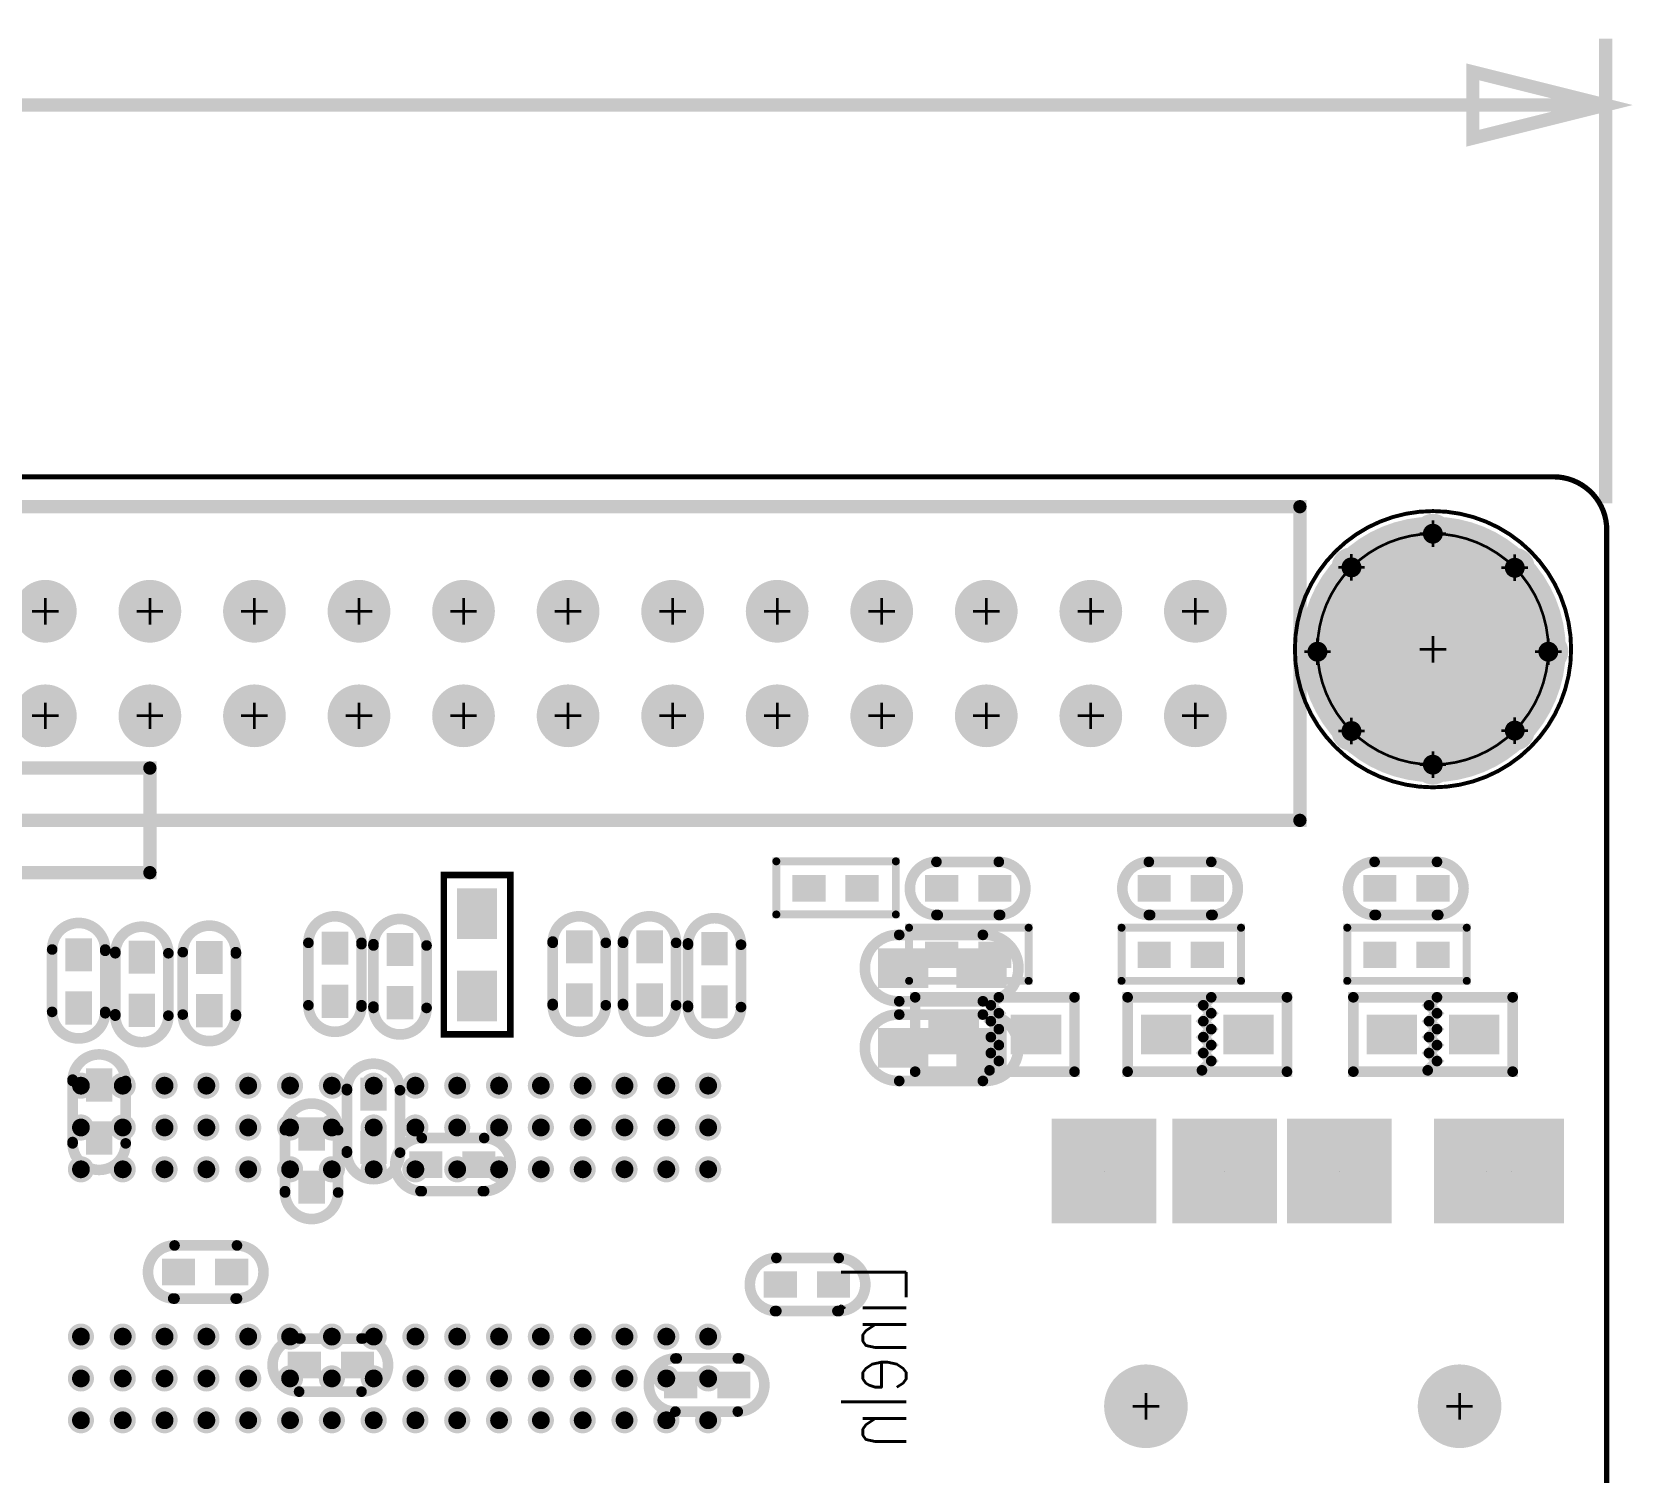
# Model space of a CAD drawing. Extents: x -396 to 4142, y 20 to 2755.
# Drawn here: x 2785 to 3991, y 1670 to 2755 of the extents above; entities that cross this region are included whole.
import ezdxf

# ---------------------------------------------------------------- set-up
doc = ezdxf.new("R2010")
doc.units = 0
doc.linetypes.add('TRMIDX_2048', pattern=[2, 1, 1])
for name, color, linetype in [('BOARD_OUTLINE_00', 255, 'CONTINUOUS'), ('DIMENSION2_01', 255, 'CONTINUOUS'), ('DIMENSION4_01', 255, 'CONTINUOUS'), ('DIMENSION6_01', 255, 'CONTINUOUS'), ('DIMENSION7_01', 255, 'CONTINUOUS'), ('DRIL_PLTE_THRU_01', 16, 'CONTINUOUS'), ('DRIL_PLTE_THRU_02', 3, 'CONTINUOUS'), ('DRIL_PLTE_THRU_03', 96, 'CONTINUOUS'), ('DRIL_PLTE_THRU_04', 146, 'CONTINUOUS'), ('DRIL_PLTE_THRU_05', 2, 'CONTINUOUS'), ('DRIL_PLTE_THRU_06', 5, 'CONTINUOUS'), ('DRIL_SYMBOL', 255, 'CONTINUOUS'), ('PADS_BOT', 186, 'CONTINUOUS'), ('PADS_INNER', 1, 'CONTINUOUS'), ('PADS_TOP', 1, 'CONTINUOUS'), ('PADS_XR_106', 5, 'CONTINUOUS'), ('PART_BOT_2DLINE_00', 56, 'CONTINUOUS'), ('PART_TOP_2DLINE_00', 67, 'CONTINUOUS'), ('PART_TOP_2DLINE_01', 67, 'CONTINUOUS'), ('PART_TOP_COPPER_121', 222, 'CONTINUOUS'), ('PART_TOP_COPPER_128', 210, 'CONTINUOUS'), ('TEXT_106', 2, 'CONTINUOUS')]:
    doc.layers.add(name, color=color, linetype=linetype)
doc.styles.add('W10', font='simplex', dxfattribs={"width": 0.75})

# ---------------------------------------------------------------- blocks, each defined once
blk = doc.blocks.new('BOARD_5725')
at = {"layer": 'BOARD_OUTLINE_00', "const_width": 3.937007874}
blk.add_lwpolyline([(-786.1417322835, 40, 0.4142135624), (-746.1417322835, 0), (3110.8661417323, 0, 0.4142135624), (3150.8661417323, 40), (3150.8661417323, 2320, 0.4142135624), (3110.8661417323, 2360), (-746.1417322835, 2360, 0.4142135624), (-786.1417322835, 2320)], format="xyb", close=True, dxfattribs=at)
blk = doc.blocks.new('D_1dfeghi_5816')
at = {"layer": 'DIMENSION2_01', "linetype": 'TRMIDX_2048', "const_width": 10}
blk.add_lwpolyline([(3940, 320), (2104.5454593176, 320)], dxfattribs=at)
at = {"layer": 'DIMENSION4_01', "linetype": 'TRMIDX_2048', "const_width": 10}
blk.add_lwpolyline([(3940, 320), (3840, 295), (3840, 345)], close=True, dxfattribs=at)
at = {"layer": 'DIMENSION6_01', "linetype": 'TRMIDX_2048', "const_width": 10}
blk.add_lwpolyline([(3940, 20), (3940, 370)], dxfattribs=at)
at = {"layer": 'DIMENSION7_01', "linetype": 'TRMIDX_2048', "const_width": 1}
blk.add_lwpolyline([(3940, -30), (3940.0262467192, -30)], dxfattribs=at)
blk = doc.blocks.new('SMOOTH_8')
at = {"const_width": 4}
blk.add_lwpolyline([(-2, 0, 1), (2, 0, 1)], format="xyb", close=True, dxfattribs=at)
blk = doc.blocks.new('PART_BODY_BOT_5733')
at = {"layer": 'PART_BOT_2DLINE_00', "const_width": 8}
for points in [[(-24, -20, -1), (-24, 20)], [(23, 20, -1), (23, -20)]]:
    blk.add_lwpolyline(points, format="xyb", dxfattribs=at)
for points in [[(-24, 20), (23, 20)], [(-23, -20), (24, -20)]]:
    blk.add_lwpolyline(points, dxfattribs=at)
at = {"layer": 'PART_BOT_2DLINE_00'}
for p in [(-24, 20), (-24, 20), (23, 20), (23, 20), (-24, -20), (-23, -20), (23, -20), (24, -20)]:
    blk.add_blockref('SMOOTH_8', p, dxfattribs=at)
blk = doc.blocks.new('DRIL_HOLE_0')
blk.add_lwpolyline([(0, 0, 1), (0, 0, 1)], format="xyb", close=True)
blk = doc.blocks.new('PAD_0')
blk.add_lwpolyline([(0, 0, 1), (0, 0, 1)], format="xyb", close=True)
blk = doc.blocks.new('PAD_2')
at = {"const_width": 20}
blk.add_lwpolyline([(-12.5, 0), (12.5, 0)], dxfattribs=at)
blk = doc.blocks.new('STK_BOT_8')
at = {"layer": 'DRIL_PLTE_THRU_01'}
blk.add_blockref('DRIL_HOLE_0', (0, 0), dxfattribs=at)
at = {"layer": 'DRIL_PLTE_THRU_02'}
blk.add_blockref('DRIL_HOLE_0', (0, 0), dxfattribs=at)
at = {"layer": 'DRIL_PLTE_THRU_03'}
blk.add_blockref('DRIL_HOLE_0', (0, 0), dxfattribs=at)
at = {"layer": 'DRIL_PLTE_THRU_04'}
blk.add_blockref('DRIL_HOLE_0', (0, 0), dxfattribs=at)
at = {"layer": 'DRIL_PLTE_THRU_05'}
blk.add_blockref('DRIL_HOLE_0', (0, 0), dxfattribs=at)
at = {"layer": 'DRIL_PLTE_THRU_06'}
blk.add_blockref('DRIL_HOLE_0', (0, 0), dxfattribs=at)
at = {"layer": 'PADS_BOT'}
blk.add_blockref('PAD_2', (0, 0), dxfattribs=at)
at = {"layer": 'PADS_INNER'}
blk.add_blockref('PAD_0', (0, 0), dxfattribs=at)
at = {"layer": 'PADS_TOP'}
blk.add_blockref('PAD_0', (0, 0), dxfattribs=at)
blk = doc.blocks.new('SYM_BOT_9')
for name, p in [('PART_BODY_BOT_5733', (0, 0)), ('STK_BOT_8', (-20, 0)), ('STK_BOT_8', (20, 0))]:
    blk.add_blockref(name, p)
blk = doc.blocks.new('PART_BOT_7')
blk.add_blockref('SYM_BOT_9', (0, 0))
blk = doc.blocks.new('PART_BOT_14')
blk.add_blockref('SYM_BOT_9', (0, 0))
blk = doc.blocks.new('PART_BOT_24')
blk.add_blockref('SYM_BOT_9', (0, 0))
blk = doc.blocks.new('PART_BOT_64')
blk.add_blockref('SYM_BOT_9', (0, 0))
blk = doc.blocks.new('PART_BOT_65')
blk.add_blockref('SYM_BOT_9', (0, 0))
blk = doc.blocks.new('PART_BOT_66')
blk.add_blockref('SYM_BOT_9', (0, 0))
blk = doc.blocks.new('PART_BOT_67')
blk.add_blockref('SYM_BOT_9', (0, 0))
blk = doc.blocks.new('PART_BOT_68')
blk.add_blockref('SYM_BOT_9', (0, 0))
blk = doc.blocks.new('PART_BOT_69')
blk.add_blockref('SYM_BOT_9', (0, 0))
blk = doc.blocks.new('PART_BOT_71')
blk.add_blockref('SYM_BOT_9', (0, 0))
blk = doc.blocks.new('PART_BOT_72')
blk.add_blockref('SYM_BOT_9', (0, 0))
blk = doc.blocks.new('PART_BOT_73')
blk.add_blockref('SYM_BOT_9', (0, 0))
blk = doc.blocks.new('PART_BOT_74')
blk.add_blockref('SYM_BOT_9', (0, 0))
blk = doc.blocks.new('PART_BOT_75')
blk.add_blockref('SYM_BOT_9', (0, 0))
blk = doc.blocks.new('PART_BOT_78')
blk.add_blockref('SYM_BOT_9', (0, 0))
blk = doc.blocks.new('PART_BOT_87')
blk.add_blockref('SYM_BOT_9', (0, 0))
blk = doc.blocks.new('PAD_4')
at = {"const_width": 9.8424671916}
blk.add_lwpolyline([(0, -4.9212335958, 1), (0, 4.9212335958, 1)], format="xyb", close=True, dxfattribs=at)
blk = doc.blocks.new('PAD_5')
at = {"const_width": 6.6929658793}
blk.add_lwpolyline([(0, -3.3464829396, 1), (0, 3.3464829396, 1)], format="xyb", close=True, dxfattribs=at)
blk = doc.blocks.new('STK_TOP_12')
at = {"layer": 'DRIL_PLTE_THRU_01'}
blk.add_blockref('DRIL_HOLE_0', (0, 0), dxfattribs=at)
at = {"layer": 'DRIL_PLTE_THRU_02'}
blk.add_blockref('DRIL_HOLE_0', (0, 0), dxfattribs=at)
at = {"layer": 'DRIL_PLTE_THRU_03'}
blk.add_blockref('DRIL_HOLE_0', (0, 0), dxfattribs=at)
at = {"layer": 'DRIL_PLTE_THRU_04'}
blk.add_blockref('DRIL_HOLE_0', (0, 0), dxfattribs=at)
at = {"layer": 'DRIL_PLTE_THRU_05'}
blk.add_blockref('DRIL_HOLE_0', (0, 0), dxfattribs=at)
at = {"layer": 'DRIL_PLTE_THRU_06'}
blk.add_blockref('DRIL_HOLE_0', (0, 0), dxfattribs=at)
at = {"layer": 'PADS_BOT'}
blk.add_blockref('PAD_0', (0, 0), dxfattribs=at)
at = {"layer": 'PADS_INNER'}
blk.add_blockref('PAD_0', (0, 0), dxfattribs=at)
at = {"layer": 'PADS_TOP'}
blk.add_blockref('PAD_5', (0, 0), dxfattribs=at)
at = {"layer": 'PADS_XR_106'}
blk.add_blockref('PAD_4', (0, 0), dxfattribs=at)
blk = doc.blocks.new('SYM_TOP_13')
for p in [(-126, 236.201023622), (-94.5, 236.201023622), (-63, 236.201023622), (63, 236.201023622), (94.5, 236.201023622), (126, 236.201023622), (-126, 204.701023622), (-94.5, 204.701023622), (-63, 204.701023622), (63, 204.701023622), (94.5, 204.701023622), (126, 204.701023622), (-126, 173.201023622), (-94.5, 173.201023622), (-63, 173.201023622), (63, 173.201023622), (94.5, 173.201023622), (126, 173.201023622), (-126, 141.701023622), (-94.5, 141.701023622), (-63, 141.701023622), (63, 141.701023622), (94.5, 141.701023622), (126, 141.701023622), (-126, 110.201023622), (-94.5, 110.201023622), (-63, 110.201023622), (63, 110.201023622), (94.5, 110.201023622), (126, 110.201023622), (-126, 78.701023622), (-94.5, 78.701023622), (-63, 78.701023622), (63, 78.701023622), (94.5, 78.701023622), (126, 78.701023622), (-126, 47.201023622), (-94.5, 47.201023622), (-63, 47.201023622), (63, 47.201023622), (94.5, 47.201023622), (126, 47.201023622), (-126, 15.701023622), (-94.5, 15.701023622), (-63, 15.701023622), (63, 15.701023622), (94.5, 15.701023622), (126, 15.701023622), (-126, -15.701023622), (-94.5, -15.701023622), (-63, -15.701023622), (63, -15.701023622), (94.5, -15.701023622), (126, -15.701023622), (-126, -47.201023622), (-94.5, -47.201023622), (-63, -47.201023622), (63, -47.201023622), (94.5, -47.201023622), (126, -47.201023622), (-126, -78.701023622), (-94.5, -78.701023622), (-63, -78.701023622), (63, -78.701023622), (94.5, -78.701023622), (126, -78.701023622), (-126, -110.201023622), (-94.5, -110.201023622), (-63, -110.201023622), (63, -110.201023622), (94.5, -110.201023622), (126, -110.201023622), (-126, -141.701023622), (-94.5, -141.701023622), (-63, -141.701023622), (63, -141.701023622), (94.5, -141.701023622), (126, -141.701023622), (-126, -173.201023622), (-94.5, -173.201023622), (-63, -173.201023622), (63, -173.201023622), (94.5, -173.201023622), (126, -173.201023622), (-126, -204.701023622), (-94.5, -204.701023622), (-63, -204.701023622), (63, -204.701023622), (94.5, -204.701023622), (126, -204.701023622), (-126, -236.201023622), (-94.5, -236.201023622), (-63, -236.201023622), (63, -236.201023622), (94.5, -236.201023622), (126, -236.201023622)]:
    blk.add_blockref('STK_TOP_12', p)
blk = doc.blocks.new('PART_TOP_94')
blk.add_blockref('SYM_TOP_13', (0, 0))
blk = doc.blocks.new('SMOOTH_5')
at = {"const_width": 2.5}
blk.add_lwpolyline([(-1.25, 0, 1), (1.25, 0, 1)], format="xyb", close=True, dxfattribs=at)
blk = doc.blocks.new('PART_BODY_BOT_5734')
at = {"layer": 'PART_BOT_2DLINE_00', "const_width": 5}
blk.add_lwpolyline([(-60, 25), (60, 25), (60, -25), (-60, -25)], close=True, dxfattribs=at)
at = {"layer": 'PART_BOT_2DLINE_00'}
for p in [(-60, 25), (60, 25), (-60, -25), (60, -25)]:
    blk.add_blockref('SMOOTH_5', p, dxfattribs=at)
blk = doc.blocks.new('PAD_3')
at = {"const_width": 30}
blk.add_lwpolyline([(-19, 0), (19, 0)], dxfattribs=at)
blk = doc.blocks.new('STK_BOT_10')
at = {"layer": 'DRIL_PLTE_THRU_01'}
blk.add_blockref('DRIL_HOLE_0', (0, 0), dxfattribs=at)
at = {"layer": 'DRIL_PLTE_THRU_02'}
blk.add_blockref('DRIL_HOLE_0', (0, 0), dxfattribs=at)
at = {"layer": 'DRIL_PLTE_THRU_03'}
blk.add_blockref('DRIL_HOLE_0', (0, 0), dxfattribs=at)
at = {"layer": 'DRIL_PLTE_THRU_04'}
blk.add_blockref('DRIL_HOLE_0', (0, 0), dxfattribs=at)
at = {"layer": 'DRIL_PLTE_THRU_05'}
blk.add_blockref('DRIL_HOLE_0', (0, 0), dxfattribs=at)
at = {"layer": 'DRIL_PLTE_THRU_06'}
blk.add_blockref('DRIL_HOLE_0', (0, 0), dxfattribs=at)
at = {"layer": 'PADS_BOT'}
blk.add_blockref('PAD_3', (0, 0), dxfattribs=at)
at = {"layer": 'PADS_INNER'}
blk.add_blockref('PAD_0', (0, 0), dxfattribs=at)
at = {"layer": 'PADS_TOP'}
blk.add_blockref('PAD_0', (0, 0), dxfattribs=at)
blk = doc.blocks.new('SYM_BOT_10')
for name, p in [('PART_BODY_BOT_5734', (0, 0)), ('STK_BOT_10', (-31, 0)), ('STK_BOT_10', (31, 0))]:
    blk.add_blockref(name, p)
blk = doc.blocks.new('PART_BOT_134')
blk.add_blockref('SYM_BOT_10', (0, 0))
blk = doc.blocks.new('SMOOTH_6')
at = {"const_width": 3}
blk.add_lwpolyline([(-1.5, 0, 1), (1.5, 0, 1)], format="xyb", close=True, dxfattribs=at)
blk = doc.blocks.new('PART_BODY_TOP_5731')
at = {"layer": 'PART_TOP_2DLINE_00', "const_width": 6}
blk.add_lwpolyline([(-44.57, -19.61), (-44.57, 20.39), (45.43, 20.39), (45.43, -19.61)], close=True, dxfattribs=at)
at = {"layer": 'PART_TOP_2DLINE_00'}
for p in [(-44.57, 20.39), (45.43, 20.39), (-44.57, -19.61), (45.43, -19.61)]:
    blk.add_blockref('SMOOTH_6', p, dxfattribs=at)
blk = doc.blocks.new('STK_TOP_8')
at = {"layer": 'DRIL_PLTE_THRU_01'}
blk.add_blockref('DRIL_HOLE_0', (0, 0), dxfattribs=at)
at = {"layer": 'DRIL_PLTE_THRU_02'}
blk.add_blockref('DRIL_HOLE_0', (0, 0), dxfattribs=at)
at = {"layer": 'DRIL_PLTE_THRU_03'}
blk.add_blockref('DRIL_HOLE_0', (0, 0), dxfattribs=at)
at = {"layer": 'DRIL_PLTE_THRU_04'}
blk.add_blockref('DRIL_HOLE_0', (0, 0), dxfattribs=at)
at = {"layer": 'DRIL_PLTE_THRU_05'}
blk.add_blockref('DRIL_HOLE_0', (0, 0), dxfattribs=at)
at = {"layer": 'DRIL_PLTE_THRU_06'}
blk.add_blockref('DRIL_HOLE_0', (0, 0), dxfattribs=at)
at = {"layer": 'PADS_BOT'}
blk.add_blockref('PAD_0', (0, 0), dxfattribs=at)
at = {"layer": 'PADS_INNER'}
blk.add_blockref('PAD_0', (0, 0), dxfattribs=at)
at = {"layer": 'PADS_TOP'}
blk.add_blockref('PAD_2', (0, 0), dxfattribs=at)
blk = doc.blocks.new('SYM_TOP_7')
for name, p in [('PART_BODY_TOP_5731', (0, 0)), ('STK_TOP_8', (-20, 0)), ('STK_TOP_8', (20, 0))]:
    blk.add_blockref(name, p)
blk = doc.blocks.new('PART_TOP_303')
blk.add_blockref('SYM_TOP_7', (0, 0))
blk = doc.blocks.new('SMOOTH_10')
at = {"const_width": 5}
blk.add_lwpolyline([(-2.5, 0, 1), (2.5, 0, 1)], format="xyb", close=True, dxfattribs=at)
blk = doc.blocks.new('PART_BODY_TOP_5771')
at = {"layer": 'PART_TOP_2DLINE_00', "const_width": 10}
for points in [[(-78.7401574803, 78.7401574803), (157.4803149606, 78.7401574803), (157.4803149606, -1889.7637795276), (-78.7401574803, -1889.7637795276)], [(-118.1102362205, -787.4015748031), (-39.3700787402, -787.4015748031), (-39.3700787402, -1023.6220472441), (-118.1102362205, -1023.6220472441)]]:
    blk.add_lwpolyline(points, close=True, dxfattribs=at)
at = {"layer": 'PART_TOP_2DLINE_00'}
for p in [(-78.7401574803, 78.7401574803), (157.4803149606, 78.7401574803), (-118.1102362205, -787.4015748031), (-39.3700787402, -787.4015748031), (-118.1102362205, -1023.6220472441), (-39.3700787402, -1023.6220472441), (-78.7401574803, -1889.7637795276), (157.4803149606, -1889.7637795276)]:
    blk.add_blockref('SMOOTH_10', p, dxfattribs=at)
blk = doc.blocks.new('DRIL_SYMBOL_31$4960629921')
at = {"layer": 'DRIL_SYMBOL', "const_width": 2}
for points in [[(-10, 0), (10, 0)], [(0, -10), (0, 10)]]:
    blk.add_lwpolyline(points, dxfattribs=at)
blk = doc.blocks.new('DRIL_HOLE_31$4960629921')
at = {"const_width": 15.7480314961}
blk.add_lwpolyline([(-7.874015748, 0, 1), (7.874015748, 0, 1)], format="xyb", close=True, dxfattribs=at)
blk.add_blockref('DRIL_SYMBOL_31$4960629921', (0, 0))
blk = doc.blocks.new('PAD_13')
at = {"const_width": 23.6220472441}
blk.add_lwpolyline([(0, -11.811023622, 1), (0, 11.811023622, 1)], format="xyb", close=True, dxfattribs=at)
blk = doc.blocks.new('PAD_35')
at = {"const_width": 47.2440944882}
blk.add_lwpolyline([(-23.6220472441, 0), (23.6220472441, 0)], dxfattribs=at)
blk = doc.blocks.new('STK_TOP_58')
at = {"layer": 'DRIL_PLTE_THRU_01'}
blk.add_blockref('DRIL_HOLE_31$4960629921', (0, 0), dxfattribs=at)
at = {"layer": 'DRIL_PLTE_THRU_02'}
blk.add_blockref('DRIL_HOLE_31$4960629921', (0, 0), dxfattribs=at)
at = {"layer": 'DRIL_PLTE_THRU_03'}
blk.add_blockref('DRIL_HOLE_31$4960629921', (0, 0), dxfattribs=at)
at = {"layer": 'DRIL_PLTE_THRU_04'}
blk.add_blockref('DRIL_HOLE_31$4960629921', (0, 0), dxfattribs=at)
at = {"layer": 'DRIL_PLTE_THRU_05'}
blk.add_blockref('DRIL_HOLE_31$4960629921', (0, 0), dxfattribs=at)
at = {"layer": 'DRIL_PLTE_THRU_06'}
blk.add_blockref('DRIL_HOLE_31$4960629921', (0, 0), dxfattribs=at)
at = {"layer": 'PADS_BOT'}
blk.add_blockref('PAD_35', (0, 0), dxfattribs=at)
at = {"layer": 'PADS_INNER'}
blk.add_blockref('PAD_13', (0, 0), dxfattribs=at)
at = {"layer": 'PADS_TOP'}
blk.add_blockref('PAD_35', (0, 0), dxfattribs=at)
blk = doc.blocks.new('STK_TOP_57')
at = {"layer": 'DRIL_PLTE_THRU_01'}
blk.add_blockref('DRIL_HOLE_31$4960629921', (0, 0), dxfattribs=at)
at = {"layer": 'DRIL_PLTE_THRU_02'}
blk.add_blockref('DRIL_HOLE_31$4960629921', (0, 0), dxfattribs=at)
at = {"layer": 'DRIL_PLTE_THRU_03'}
blk.add_blockref('DRIL_HOLE_31$4960629921', (0, 0), dxfattribs=at)
at = {"layer": 'DRIL_PLTE_THRU_04'}
blk.add_blockref('DRIL_HOLE_31$4960629921', (0, 0), dxfattribs=at)
at = {"layer": 'DRIL_PLTE_THRU_05'}
blk.add_blockref('DRIL_HOLE_31$4960629921', (0, 0), dxfattribs=at)
at = {"layer": 'DRIL_PLTE_THRU_06'}
blk.add_blockref('DRIL_HOLE_31$4960629921', (0, 0), dxfattribs=at)
at = {"layer": 'PADS_BOT'}
blk.add_blockref('PAD_13', (0, 0), dxfattribs=at)
at = {"layer": 'PADS_INNER'}
blk.add_blockref('PAD_13', (0, 0), dxfattribs=at)
at = {"layer": 'PADS_TOP'}
blk.add_blockref('PAD_13', (0, 0), dxfattribs=at)
blk = doc.blocks.new('SYM_TOP_47')
for name, p in [('PART_BODY_TOP_5771', (0, 0)), ('STK_TOP_58', (0, 0)), ('STK_TOP_57', (78.7401574803, 0)), ('STK_TOP_57', (0, -78.7401574803)), ('STK_TOP_57', (78.7401574803, -78.7401574803)), ('STK_TOP_57', (0, -157.4803149606)), ('STK_TOP_57', (78.7401574803, -157.4803149606)), ('STK_TOP_57', (0, -236.2204724409)), ('STK_TOP_57', (78.7401574803, -236.2204724409)), ('STK_TOP_57', (0, -314.9606299213)), ('STK_TOP_57', (78.7401574803, -314.9606299213)), ('STK_TOP_57', (0, -393.7007874016)), ('STK_TOP_57', (78.7401574803, -393.7007874016)), ('STK_TOP_57', (0, -472.4409448819)), ('STK_TOP_57', (78.7401574803, -472.4409448819)), ('STK_TOP_57', (0, -551.1811023622)), ('STK_TOP_57', (78.7401574803, -551.1811023622)), ('STK_TOP_57', (0, -629.9212598425)), ('STK_TOP_57', (78.7401574803, -629.9212598425)), ('STK_TOP_57', (0, -708.6614173228)), ('STK_TOP_57', (78.7401574803, -708.6614173228)), ('STK_TOP_57', (0, -787.4015748031)), ('STK_TOP_57', (78.7401574803, -787.4015748031)), ('STK_TOP_57', (0, -866.1417322835)), ('STK_TOP_57', (78.7401574803, -866.1417322835)), ('STK_TOP_57', (0, -944.8818897638)), ('STK_TOP_57', (78.7401574803, -944.8818897638)), ('STK_TOP_57', (0, -1023.6220472441)), ('STK_TOP_57', (78.7401574803, -1023.6220472441)), ('STK_TOP_57', (0, -1102.3622047244)), ('STK_TOP_57', (78.7401574803, -1102.3622047244)), ('STK_TOP_57', (0, -1181.1023622047)), ('STK_TOP_57', (78.7401574803, -1181.1023622047)), ('STK_TOP_57', (0, -1259.842519685)), ('STK_TOP_57', (78.7401574803, -1259.842519685)), ('STK_TOP_57', (0, -1338.5826771654)), ('STK_TOP_57', (78.7401574803, -1338.5826771654)), ('STK_TOP_57', (0, -1417.3228346457)), ('STK_TOP_57', (78.7401574803, -1417.3228346457)), ('STK_TOP_57', (0, -1496.062992126)), ('STK_TOP_57', (78.7401574803, -1496.062992126)), ('STK_TOP_57', (0, -1574.8031496063)), ('STK_TOP_57', (78.7401574803, -1574.8031496063)), ('STK_TOP_57', (0, -1653.5433070866)), ('STK_TOP_57', (78.7401574803, -1653.5433070866)), ('STK_TOP_57', (0, -1732.2834645669)), ('STK_TOP_57', (78.7401574803, -1732.2834645669)), ('STK_TOP_57', (0, -1811.0236220472)), ('STK_TOP_57', (78.7401574803, -1811.0236220472))]:
    blk.add_blockref(name, p)
blk = doc.blocks.new('PART_TOP_311')
blk.add_blockref('SYM_TOP_47', (0, 0))
blk = doc.blocks.new('PART_BODY_TOP_5733')
at = {"layer": 'PART_TOP_2DLINE_00', "const_width": 8}
for points in [[(-24, -20, -1), (-24, 20)], [(23, 20, -1), (23, -20)]]:
    blk.add_lwpolyline(points, format="xyb", dxfattribs=at)
for points in [[(-24, 20), (23, 20)], [(-23, -20), (24, -20)]]:
    blk.add_lwpolyline(points, dxfattribs=at)
at = {"layer": 'PART_TOP_2DLINE_00'}
for p in [(-24, 20), (-24, 20), (23, 20), (23, 20), (-24, -20), (-23, -20), (23, -20), (24, -20)]:
    blk.add_blockref('SMOOTH_8', p, dxfattribs=at)
blk = doc.blocks.new('SYM_TOP_9')
for name, p in [('PART_BODY_TOP_5733', (0, 0)), ('STK_TOP_8', (-20, 0)), ('STK_TOP_8', (20, 0))]:
    blk.add_blockref(name, p)
blk = doc.blocks.new('PART_TOP_336')
blk.add_blockref('SYM_TOP_9', (0, 0))
blk = doc.blocks.new('PART_TOP_337')
blk.add_blockref('SYM_TOP_9', (0, 0))
blk = doc.blocks.new('PART_TOP_338')
blk.add_blockref('SYM_TOP_9', (0, 0))
blk = doc.blocks.new('PART_BODY_TOP_5783')
at = {"layer": 'PART_TOP_2DLINE_00', "const_width": 8}
blk.add_lwpolyline([(-60, 28), (60, 28), (60, -28), (-60, -28)], close=True, dxfattribs=at)
blk.add_lwpolyline([(3, 28), (-3, 22), (3, 16), (-3, 10), (3, 4), (-3, -2), (3, -8), (-3, -14), (3, -20), (-4, -27)], dxfattribs=at)
at = {"layer": 'PART_TOP_2DLINE_00'}
for p in [(-60, 28), (-3, 22), (3, 28), (60, 28), (-3, 10), (3, 16), (-3, -2), (3, 4), (-3, -14), (3, -8), (-60, -28), (-4, -27), (3, -20), (60, -28)]:
    blk.add_blockref('SMOOTH_8', p, dxfattribs=at)
blk = doc.blocks.new('STK_TOP_10')
at = {"layer": 'DRIL_PLTE_THRU_01'}
blk.add_blockref('DRIL_HOLE_0', (0, 0), dxfattribs=at)
at = {"layer": 'DRIL_PLTE_THRU_02'}
blk.add_blockref('DRIL_HOLE_0', (0, 0), dxfattribs=at)
at = {"layer": 'DRIL_PLTE_THRU_03'}
blk.add_blockref('DRIL_HOLE_0', (0, 0), dxfattribs=at)
at = {"layer": 'DRIL_PLTE_THRU_04'}
blk.add_blockref('DRIL_HOLE_0', (0, 0), dxfattribs=at)
at = {"layer": 'DRIL_PLTE_THRU_05'}
blk.add_blockref('DRIL_HOLE_0', (0, 0), dxfattribs=at)
at = {"layer": 'DRIL_PLTE_THRU_06'}
blk.add_blockref('DRIL_HOLE_0', (0, 0), dxfattribs=at)
at = {"layer": 'PADS_BOT'}
blk.add_blockref('PAD_0', (0, 0), dxfattribs=at)
at = {"layer": 'PADS_INNER'}
blk.add_blockref('PAD_0', (0, 0), dxfattribs=at)
at = {"layer": 'PADS_TOP'}
blk.add_blockref('PAD_3', (0, 0), dxfattribs=at)
blk = doc.blocks.new('SYM_TOP_59')
for name, p in [('PART_BODY_TOP_5783', (0, 0)), ('STK_TOP_10', (-31, 0)), ('STK_TOP_10', (31, 0))]:
    blk.add_blockref(name, p)
blk = doc.blocks.new('PART_TOP_339')
blk.add_blockref('SYM_TOP_59', (0, 0))
blk = doc.blocks.new('PART_TOP_340')
blk.add_blockref('SYM_TOP_59', (0, 0))
blk = doc.blocks.new('PART_TOP_341')
blk.add_blockref('SYM_TOP_59', (0, 0))
blk = doc.blocks.new('PART_TOP_342')
blk.add_blockref('SYM_TOP_7', (0, 0))
blk = doc.blocks.new('PART_TOP_343')
blk.add_blockref('SYM_TOP_7', (0, 0))
blk = doc.blocks.new('PART_TOP_344')
blk.add_blockref('SYM_TOP_7', (0, 0))
blk = doc.blocks.new('PART_BODY_BOT_5741')
at = {"layer": 'PART_BOT_2DLINE_00', "const_width": 8}
blk.add_lwpolyline([(-0.99, 25), (62.01, 25, -1.0364349441), (62.01, -25), (-0.99, -25, -1.07236871)], format="xyb", close=True, dxfattribs=at)
at = {"layer": 'PART_BOT_2DLINE_00'}
for p in [(-0.99, 25), (62.01, 25), (-0.99, -25), (62.01, -25)]:
    blk.add_blockref('SMOOTH_8', p, dxfattribs=at)
blk = doc.blocks.new('SYM_BOT_17')
for name, p in [('PART_BODY_BOT_5741', (0, 0)), ('STK_BOT_10', (0, 0)), ('STK_BOT_10', (59.06, 0))]:
    blk.add_blockref(name, p)
blk = doc.blocks.new('PART_BOT_347')
blk.add_blockref('SYM_BOT_17', (0, 0))
blk = doc.blocks.new('PART_BOT_348')
blk.add_blockref('SYM_BOT_17', (0, 0))
blk = doc.blocks.new('PAD_50')
blk.add_lwpolyline([(0, 0), (0, 0)])
blk = doc.blocks.new('PAD_51')
at = {"const_width": 78.7401574803}
blk.add_lwpolyline([(-39.3700787402, 0), (39.3700787402, 0)], dxfattribs=at)
blk = doc.blocks.new('STK_BOT_129')
at = {"layer": 'DRIL_PLTE_THRU_01'}
blk.add_blockref('DRIL_HOLE_0', (0, 0), dxfattribs=at)
at = {"layer": 'DRIL_PLTE_THRU_02'}
blk.add_blockref('DRIL_HOLE_0', (0, 0), dxfattribs=at)
at = {"layer": 'DRIL_PLTE_THRU_03'}
blk.add_blockref('DRIL_HOLE_0', (0, 0), dxfattribs=at)
at = {"layer": 'DRIL_PLTE_THRU_04'}
blk.add_blockref('DRIL_HOLE_0', (0, 0), dxfattribs=at)
at = {"layer": 'DRIL_PLTE_THRU_05'}
blk.add_blockref('DRIL_HOLE_0', (0, 0), dxfattribs=at)
at = {"layer": 'DRIL_PLTE_THRU_06'}
blk.add_blockref('DRIL_HOLE_0', (0, 0), dxfattribs=at)
at = {"layer": 'PADS_BOT', "rotation": 90}
blk.add_blockref('PAD_50', (0, 0), dxfattribs=at)
at = {"layer": 'PADS_INNER'}
blk.add_blockref('PAD_0', (0, 0), dxfattribs=at)
at = {"layer": 'PADS_TOP'}
blk.add_blockref('PAD_51', (0, 0), dxfattribs=at)
blk = doc.blocks.new('DRIL_SYMBOL_62$9921259843')
at = {"layer": 'DRIL_SYMBOL', "const_width": 2}
for points in [[(-10, 0), (10, 0)], [(0, -10), (0, 10)]]:
    blk.add_lwpolyline(points, dxfattribs=at)
blk = doc.blocks.new('DRIL_HOLE_62$9921259843')
at = {"const_width": 31.4960629921}
blk.add_lwpolyline([(-15.7480314961, 0, 1), (15.7480314961, 0, 1)], format="xyb", close=True, dxfattribs=at)
blk.add_blockref('DRIL_SYMBOL_62$9921259843', (0, 0))
blk = doc.blocks.new('PAD_52')
at = {"const_width": 31.4960629921}
blk.add_lwpolyline([(0, -15.7480314961, 1), (0, 15.7480314961, 1)], format="xyb", close=True, dxfattribs=at)
blk = doc.blocks.new('STK_BOT_75')
at = {"layer": 'DRIL_PLTE_THRU_01'}
blk.add_blockref('DRIL_HOLE_62$9921259843', (0, 0), dxfattribs=at)
at = {"layer": 'DRIL_PLTE_THRU_02'}
blk.add_blockref('DRIL_HOLE_62$9921259843', (0, 0), dxfattribs=at)
at = {"layer": 'DRIL_PLTE_THRU_03'}
blk.add_blockref('DRIL_HOLE_62$9921259843', (0, 0), dxfattribs=at)
at = {"layer": 'DRIL_PLTE_THRU_04'}
blk.add_blockref('DRIL_HOLE_62$9921259843', (0, 0), dxfattribs=at)
at = {"layer": 'DRIL_PLTE_THRU_05'}
blk.add_blockref('DRIL_HOLE_62$9921259843', (0, 0), dxfattribs=at)
at = {"layer": 'DRIL_PLTE_THRU_06'}
blk.add_blockref('DRIL_HOLE_62$9921259843', (0, 0), dxfattribs=at)
at = {"layer": 'PADS_BOT'}
blk.add_blockref('PAD_52', (0, 0), dxfattribs=at)
at = {"layer": 'PADS_INNER'}
blk.add_blockref('PAD_52', (0, 0), dxfattribs=at)
at = {"layer": 'PADS_TOP'}
blk.add_blockref('PAD_52', (0, 0), dxfattribs=at)
blk = doc.blocks.new('SYM_BOT_62')
for name, p in [('STK_BOT_129', (-20, 177.1653543307)), ('STK_BOT_129', (176.8503937008, 177.1653543307)), ('STK_BOT_75', (0, 0)), ('STK_BOT_75', (236.2204724409, 0)), ('STK_BOT_129', (-39.3700787402, -177.1653543307)), ('STK_BOT_129', (90.5511811024, -177.1653543307)), ('STK_BOT_129', (267.7165354331, -177.1653543307))]:
    blk.add_blockref(name, p)
blk = doc.blocks.new('PART_BOT_349')
blk.add_blockref('SYM_BOT_62', (0, 0))
blk = doc.blocks.new('STK_TOP_129')
at = {"layer": 'DRIL_PLTE_THRU_01'}
blk.add_blockref('DRIL_HOLE_0', (0, 0), dxfattribs=at)
at = {"layer": 'DRIL_PLTE_THRU_02'}
blk.add_blockref('DRIL_HOLE_0', (0, 0), dxfattribs=at)
at = {"layer": 'DRIL_PLTE_THRU_03'}
blk.add_blockref('DRIL_HOLE_0', (0, 0), dxfattribs=at)
at = {"layer": 'DRIL_PLTE_THRU_04'}
blk.add_blockref('DRIL_HOLE_0', (0, 0), dxfattribs=at)
at = {"layer": 'DRIL_PLTE_THRU_05'}
blk.add_blockref('DRIL_HOLE_0', (0, 0), dxfattribs=at)
at = {"layer": 'DRIL_PLTE_THRU_06'}
blk.add_blockref('DRIL_HOLE_0', (0, 0), dxfattribs=at)
at = {"layer": 'PADS_BOT'}
blk.add_blockref('PAD_51', (0, 0), dxfattribs=at)
at = {"layer": 'PADS_INNER'}
blk.add_blockref('PAD_0', (0, 0), dxfattribs=at)
at = {"layer": 'PADS_TOP', "rotation": 90}
blk.add_blockref('PAD_50', (0, 0), dxfattribs=at)
blk = doc.blocks.new('STK_TOP_75')
at = {"layer": 'DRIL_PLTE_THRU_01'}
blk.add_blockref('DRIL_HOLE_62$9921259843', (0, 0), dxfattribs=at)
at = {"layer": 'DRIL_PLTE_THRU_02'}
blk.add_blockref('DRIL_HOLE_62$9921259843', (0, 0), dxfattribs=at)
at = {"layer": 'DRIL_PLTE_THRU_03'}
blk.add_blockref('DRIL_HOLE_62$9921259843', (0, 0), dxfattribs=at)
at = {"layer": 'DRIL_PLTE_THRU_04'}
blk.add_blockref('DRIL_HOLE_62$9921259843', (0, 0), dxfattribs=at)
at = {"layer": 'DRIL_PLTE_THRU_05'}
blk.add_blockref('DRIL_HOLE_62$9921259843', (0, 0), dxfattribs=at)
at = {"layer": 'DRIL_PLTE_THRU_06'}
blk.add_blockref('DRIL_HOLE_62$9921259843', (0, 0), dxfattribs=at)
at = {"layer": 'PADS_BOT'}
blk.add_blockref('PAD_52', (0, 0), dxfattribs=at)
at = {"layer": 'PADS_INNER'}
blk.add_blockref('PAD_52', (0, 0), dxfattribs=at)
at = {"layer": 'PADS_TOP'}
blk.add_blockref('PAD_52', (0, 0), dxfattribs=at)
blk = doc.blocks.new('SYM_TOP_62')
for name, p in [('STK_TOP_129', (-20, 177.1653543307)), ('STK_TOP_129', (176.8503937008, 177.1653543307)), ('STK_TOP_75', (0, 0)), ('STK_TOP_75', (236.2204724409, 0)), ('STK_TOP_129', (-39.3700787402, -177.1653543307)), ('STK_TOP_129', (90.5511811024, -177.1653543307)), ('STK_TOP_129', (267.7165354331, -177.1653543307))]:
    blk.add_blockref(name, p)
blk = doc.blocks.new('PART_TOP_350')
blk.add_blockref('SYM_TOP_62', (0, 0))
blk = doc.blocks.new('PART_BODY_TOP_5788')
at = {"layer": 'PART_TOP_2DLINE_01', "const_width": 2}
blk.add_lwpolyline([(-87.0434383202, 0.18, 1), (86.8834383202, 0.18, 1)], format="xyb", close=True, dxfattribs=at)
at = {"layer": 'PART_TOP_COPPER_121', "const_width": 2}
blk.add_lwpolyline([(-103.5533595801, 0.16, 1), (103.5533595801, 0.16, 1)], format="xyb", close=True, dxfattribs=at)
at = {"layer": 'PART_TOP_COPPER_128', "const_width": 2}
blk.add_lwpolyline([(-104.5103149606, 0.16, 1), (104.5103149606, 0.16, 1)], format="xyb", close=True, dxfattribs=at)
blk = doc.blocks.new('DRIL_SYMBOL_120')
at = {"layer": 'DRIL_SYMBOL', "const_width": 2}
for points in [[(-10, 0), (10, 0)], [(0, -10), (0, 10)]]:
    blk.add_lwpolyline(points, dxfattribs=at)
blk = doc.blocks.new('DRIL_HOLE_120')
at = {"const_width": 60}
blk.add_lwpolyline([(-30, 0, 1), (30, 0, 1)], format="xyb", close=True, dxfattribs=at)
blk.add_blockref('DRIL_SYMBOL_120', (0, 0))
blk = doc.blocks.new('PAD_54')
at = {"const_width": 100}
blk.add_lwpolyline([(0, -50, 1), (0, 50, 1)], format="xyb", close=True, dxfattribs=at)
blk = doc.blocks.new('STK_TOP_194')
at = {"layer": 'DRIL_PLTE_THRU_01'}
blk.add_blockref('DRIL_HOLE_120', (0, 0), dxfattribs=at)
at = {"layer": 'DRIL_PLTE_THRU_02'}
blk.add_blockref('DRIL_HOLE_120', (0, 0), dxfattribs=at)
at = {"layer": 'DRIL_PLTE_THRU_03'}
blk.add_blockref('DRIL_HOLE_120', (0, 0), dxfattribs=at)
at = {"layer": 'DRIL_PLTE_THRU_04'}
blk.add_blockref('DRIL_HOLE_120', (0, 0), dxfattribs=at)
at = {"layer": 'DRIL_PLTE_THRU_05'}
blk.add_blockref('DRIL_HOLE_120', (0, 0), dxfattribs=at)
at = {"layer": 'DRIL_PLTE_THRU_06'}
blk.add_blockref('DRIL_HOLE_120', (0, 0), dxfattribs=at)
at = {"layer": 'PADS_BOT'}
blk.add_blockref('PAD_54', (0, 0), dxfattribs=at)
at = {"layer": 'PADS_INNER'}
blk.add_blockref('PAD_54', (0, 0), dxfattribs=at)
at = {"layer": 'PADS_TOP'}
blk.add_blockref('PAD_54', (0, 0), dxfattribs=at)
blk = doc.blocks.new('DRIL_SYMBOL_15')
at = {"layer": 'DRIL_SYMBOL', "const_width": 2}
for points in [[(-10, 0), (10, 0)], [(0, -10), (0, 10)]]:
    blk.add_lwpolyline(points, dxfattribs=at)
blk = doc.blocks.new('DRIL_HOLE_15')
at = {"const_width": 7.5}
blk.add_lwpolyline([(-3.75, 0, 1), (3.75, 0, 1)], format="xyb", close=True, dxfattribs=at)
blk.add_blockref('DRIL_SYMBOL_15', (0, 0))
blk = doc.blocks.new('PAD_55')
at = {"const_width": 15}
blk.add_lwpolyline([(0, -7.5, 1), (0, 7.5, 1)], format="xyb", close=True, dxfattribs=at)
blk = doc.blocks.new('STK_TOP_77')
at = {"layer": 'DRIL_PLTE_THRU_01'}
blk.add_blockref('DRIL_HOLE_15', (0, 0), dxfattribs=at)
at = {"layer": 'DRIL_PLTE_THRU_02'}
blk.add_blockref('DRIL_HOLE_15', (0, 0), dxfattribs=at)
at = {"layer": 'DRIL_PLTE_THRU_03'}
blk.add_blockref('DRIL_HOLE_15', (0, 0), dxfattribs=at)
at = {"layer": 'DRIL_PLTE_THRU_04'}
blk.add_blockref('DRIL_HOLE_15', (0, 0), dxfattribs=at)
at = {"layer": 'DRIL_PLTE_THRU_05'}
blk.add_blockref('DRIL_HOLE_15', (0, 0), dxfattribs=at)
at = {"layer": 'DRIL_PLTE_THRU_06'}
blk.add_blockref('DRIL_HOLE_15', (0, 0), dxfattribs=at)
at = {"layer": 'PADS_BOT'}
blk.add_blockref('PAD_55', (0, 0), dxfattribs=at)
at = {"layer": 'PADS_INNER'}
blk.add_blockref('PAD_55', (0, 0), dxfattribs=at)
at = {"layer": 'PADS_TOP'}
blk.add_blockref('PAD_55', (0, 0), dxfattribs=at)
blk = doc.blocks.new('SYM_TOP_64')
for name, p in [('PART_BODY_TOP_5788', (0, 0)), ('STK_TOP_194', (0, 0)), ('STK_TOP_77', (-0.12, 87.15)), ('STK_TOP_77', (-61.4, 61.81)), ('STK_TOP_77', (61.59, 61.5)), ('STK_TOP_77', (-87.03, -1.72)), ('STK_TOP_77', (86.85, -1.74)), ('STK_TOP_77', (-61.41, -61.49)), ('STK_TOP_77', (61.57, -61.14)), ('STK_TOP_77', (-0.12, -86.79))]:
    blk.add_blockref(name, p)
blk = doc.blocks.new('PART_TOP_357')
blk.add_blockref('SYM_TOP_64', (0, 0))

msp = doc.modelspace()

# ---------------------------------------------------------------- block references
for name, p in [('D_1dfeghi_5816', (30, 2380)), ('BOARD_5725', (820, 60)), ('PART_TOP_357', (3840, 2290)), ('PART_TOP_303', (3390, 2110)), ('PART_TOP_338', (3490, 2110)), ('PART_TOP_337', (3650, 2110)), ('PART_TOP_336', (3820, 2110)), ('PART_TOP_344', (3490, 2060)), ('PART_TOP_343', (3650, 2060)), ('PART_TOP_342', (3820, 2060)), ('PART_TOP_339', (3510, 2000)), ('PART_TOP_340', (3670, 2000)), ('PART_TOP_341', (3840, 2000))]:
    msp.add_blockref(name, p)
for name, p, rotation in [('PART_TOP_311', (1850, 2240), 90), ('PART_TOP_94', (3057.8850393701, 1835.4385826772), 90), ('PART_TOP_350', (3860, 1720), 180)]:
    msp.add_blockref(name, p, dxfattribs=dict(rotation=rotation))
at = {"xscale": -1}
for name, p, rotation in [('PART_BOT_134', (3120, 2060), -270), ('PART_BOT_24', (2820, 2040), -270), ('PART_BOT_7', (2918.4047244094, 2037.9897637795), -270), ('PART_BOT_64', (3013, 2045), -270), ('PART_BOT_78', (3062, 2044), -90), ('PART_BOT_65', (3197, 2046), -90), ('PART_BOT_74', (3249.9527559055, 2046), -90), ('PART_BOT_72', (3298.8556430446, 2044.6036745407), -90), ('PART_BOT_69', (2867.5648293963, 2038.1761154856), -90), ('PART_BOT_66', (2835.4047244094, 1941.9897637795), -90), ('PART_BOT_75', (3042, 1935), -90), ('PART_BOT_67', (2995.4047244094, 1904.9897637795), -90), ('PART_BOT_71', (3010, 1751), -180), ('PART_BOT_14', (3293.4047244094, 1735.9897637795), -180)]:
    msp.add_blockref(name, p, dxfattribs=dict(at, rotation=rotation))
for name, p in [('PART_BOT_348', (3500, 2050)), ('PART_BOT_347', (3500, 1990)), ('PART_BOT_349', (3860, 1720)), ('PART_BOT_73', (3101.4047244094, 1901.9897637795)), ('PART_BOT_68', (2915.2, 1821.1)), ('PART_BOT_87', (3368.4571916011, 1811.68167979))]:
    msp.add_blockref(name, p, dxfattribs=at)

# ---------------------------------------------------------------- texts
at = {"layer": 'TEXT_106', "style": 'W10', "text_generation_flag": 2, "width": 0.75}
msp.add_text('LineIn', height=49, rotation=90, dxfattribs=at).set_placement((3443.27, 1827.26))

doc.saveas('drawing.dxf')
